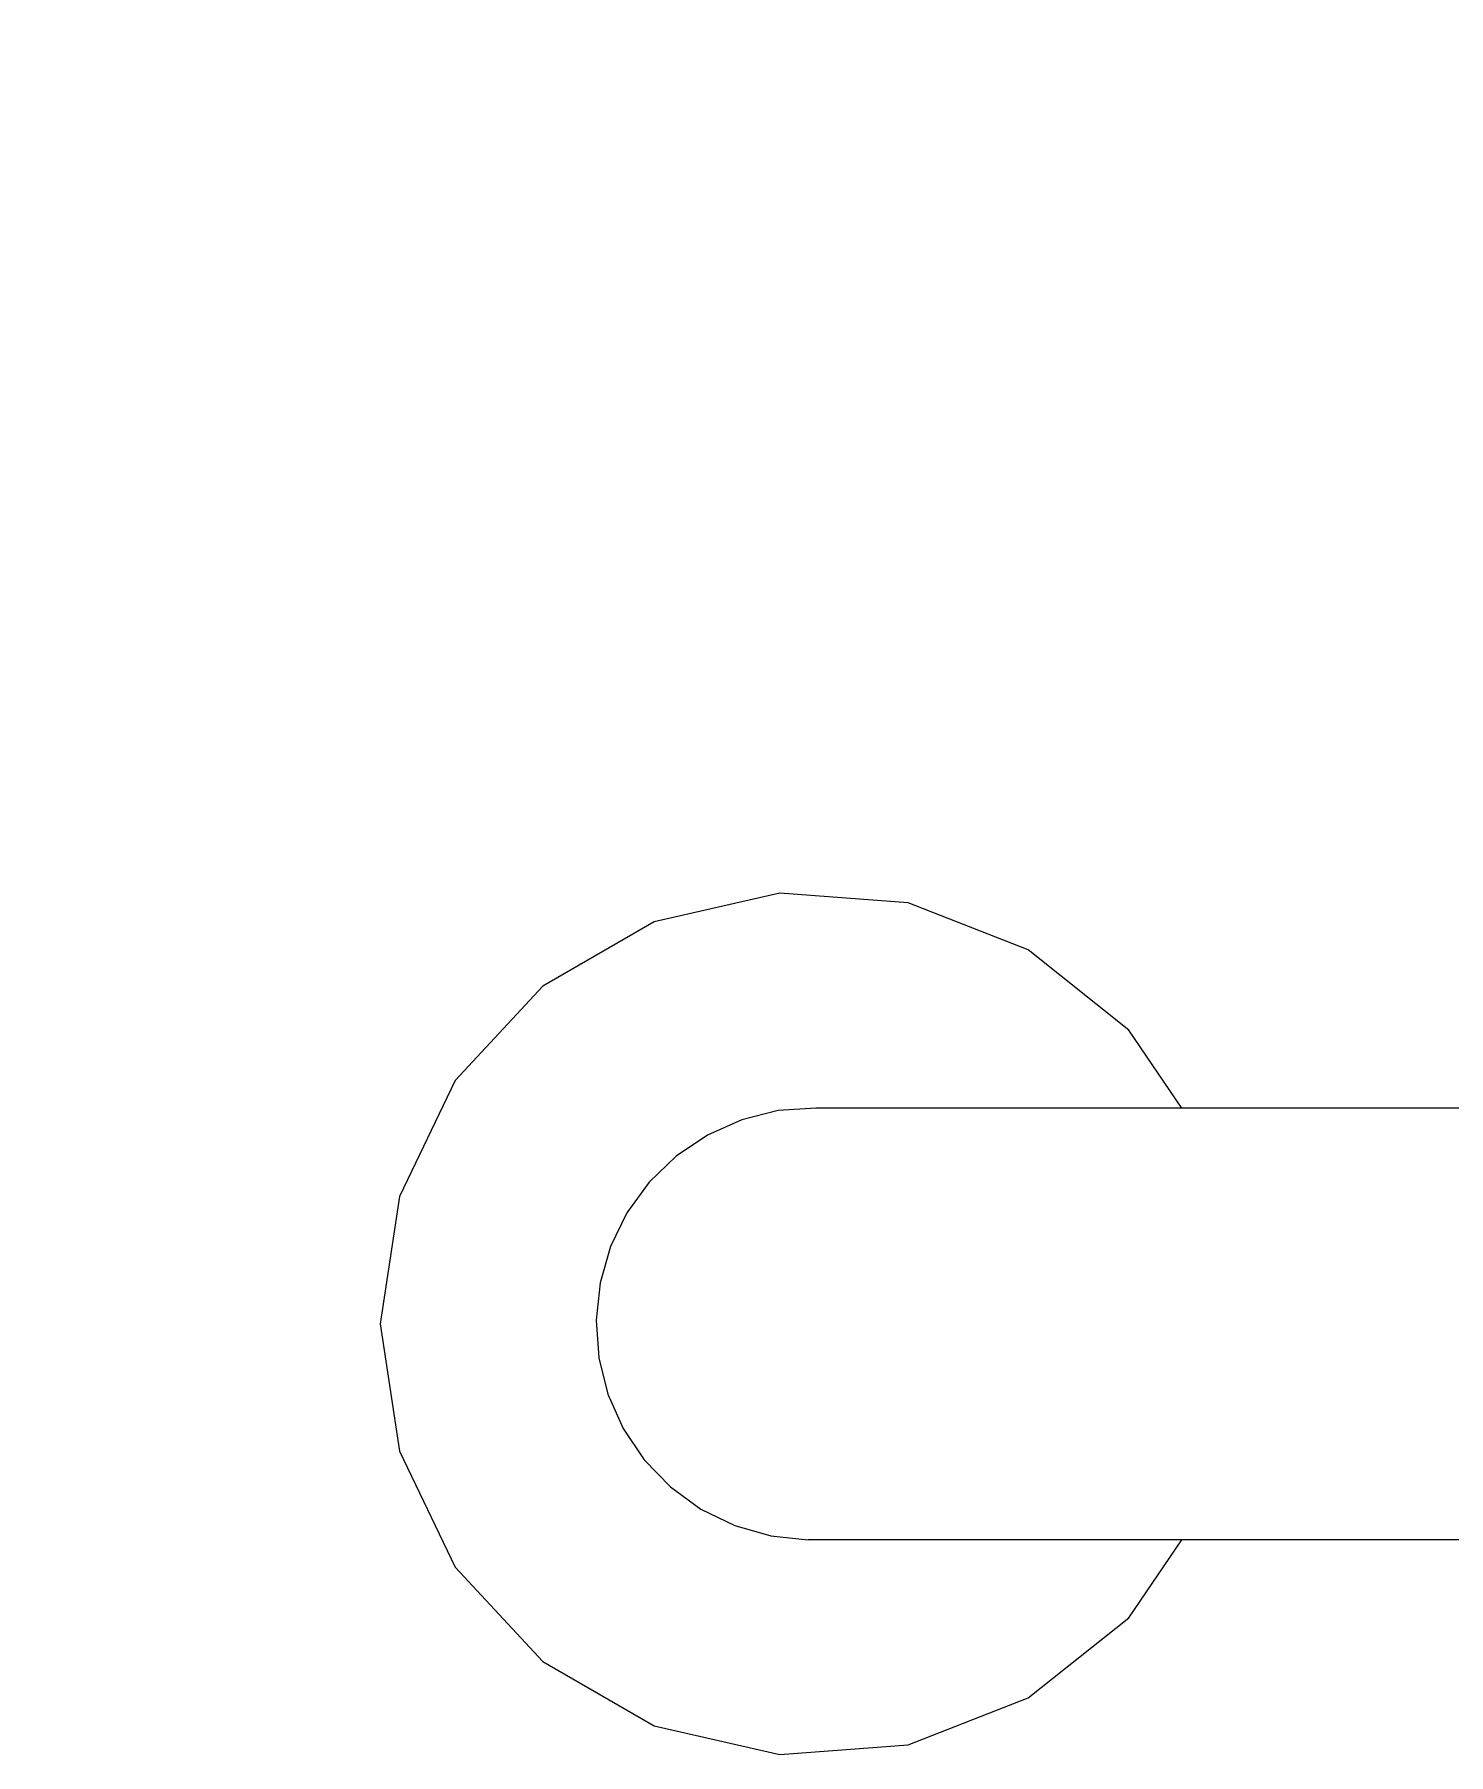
# Model space of a CAD drawing. Header units: millimetres. Extents: x 14397 to 67587, y -11631 to -8348.
# Drawn here: x 18071.1 to 18136.6, y -10442.4 to -10362.8 of the extents above; entities that cross this region are included whole.
import ezdxf

# ---------------------------------------------------------------- set-up
doc = ezdxf.new("R2010")
doc.units = ezdxf.units.MM
doc.header["$MEASUREMENT"] = 0
doc.linetypes.add('Wipeout_Contour', pattern=[1000, 0, -1000])
doc.layers.add('NewA-Ee_40_20-M_GeneralFFAndEInternalEquipment', color=7, linetype='Continuous')
doc.layers.add('NewA-Zz_20_20-D_DimensionDetail', color=7, linetype='Continuous')
doc.styles.add('GENERATED_STYLE_1', font='')
doc.styles.get('GENERATED_STYLE_1').set_extended_font_data('Arial')
doc.dimstyles.new('GENERATED_STYLE__1', dxfattribs={"dimtxt": 75, "dimasz": 76, "dimexe": 0.18, "dimexo": 300, "dimgap": 0.09, "dimtad": 1, "dimtih": 1, "dimtoh": 1, "dimdec": 0, "dimzin": 0, "dimdsep": 46, "dimtxsty": 'GENERATED_STYLE_1', "dimblk": 'ARROWHEAD_2', "dimblk1": 'ARROWHEAD_2', "dimblk2": 'ARROWHEAD_2', "dimcen": 0.09, "dimclrd": 6, "dimclre": 6, "dimclrt": 7, "dimazin": 0, "dimtfac": 1, "dimtdec": 4, "dimtmove": 0, "dimatfit": 3, "dimfxl": 0, "dimtolj": 1, "dimtzin": 0, "dimarcsym": 0})

# ---------------------------------------------------------------- blocks, each defined once
blk = doc.blocks.new('Section Elem_18_2', base_point=(9310.239, -111297.468))
at = {"color": 254, "linetype": 'Wipeout_Contour', "lineweight": 0, "ltscale": 83665.742806}
blk.add_wipeout([(18134.736, -10412.591), (18145.637, -10412.591), (18146.026, -10412.47), (18135.495, -10412.47)], dxfattribs=at).dxf.layer = 'NewA-Ee_40_20-M_GeneralFFAndEInternalEquipment'
at = {"color": 254, "linetype": 'Wipeout_Contour', "lineweight": 0, "ltscale": 83664.319951}
blk.add_wipeout([(18145.637, -10412.591), (18134.736, -10412.591), (18133.997, -10413.013), (18145.258, -10413.013)], dxfattribs=at).dxf.layer = 'NewA-Ee_40_20-M_GeneralFFAndEInternalEquipment'
at = {"color": 254, "linetype": 'Wipeout_Contour', "lineweight": 0, "ltscale": 83630.483728}
blk.add_wipeout([(18126.048, -10412.47), (18124.957, -10412.591), (18134.736, -10412.591), (18135.495, -10412.47)], dxfattribs=at).dxf.layer = 'NewA-Ee_40_20-M_GeneralFFAndEInternalEquipment'
at = {"color": 254, "linetype": 'Wipeout_Contour', "lineweight": 0, "ltscale": 83663.566618}
blk.add_wipeout([(18145.258, -10413.013), (18133.997, -10413.013), (18133.302, -10413.721), (18144.902, -10413.721)], dxfattribs=at).dxf.layer = 'NewA-Ee_40_20-M_GeneralFFAndEInternalEquipment'
at = {"layer": 'NewA-Ee_40_20-M_GeneralFFAndEInternalEquipment', "color": 1, "linetype": 'Continuous', "lineweight": 18}
blk.add_line((18146.026, -10412.47), (18135.495, -10412.47), dxfattribs=at)
at = {"color": 254, "linetype": 'Wipeout_Contour', "lineweight": 0, "ltscale": 83627.861031}
blk.add_wipeout([(18123.896, -10413.013), (18133.997, -10413.013), (18134.736, -10412.591), (18124.957, -10412.591)], dxfattribs=at).dxf.layer = 'NewA-Ee_40_20-M_GeneralFFAndEInternalEquipment'
at = {"color": 254, "linetype": 'Wipeout_Contour', "lineweight": 0, "ltscale": 83663.505769}
blk.add_wipeout([(18133.302, -10413.721), (18132.671, -10414.696), (18144.578, -10414.696), (18144.902, -10413.721)], dxfattribs=at).dxf.layer = 'NewA-Ee_40_20-M_GeneralFFAndEInternalEquipment'
at = {"color": 254, "linetype": 'Wipeout_Contour', "lineweight": 0, "ltscale": 83599.891351}
blk.add_wipeout([(18116.79, -10412.591), (18124.957, -10412.591), (18126.048, -10412.47), (18118.158, -10412.47)], dxfattribs=at).dxf.layer = 'NewA-Ee_40_20-M_GeneralFFAndEInternalEquipment'
at = {"color": 254, "linetype": 'Wipeout_Contour', "lineweight": 0, "ltscale": 83625.959405}
blk.add_wipeout([(18123.896, -10413.013), (18122.897, -10413.721), (18133.302, -10413.721), (18133.997, -10413.013)], dxfattribs=at).dxf.layer = 'NewA-Ee_40_20-M_GeneralFFAndEInternalEquipment'
at = {"color": 254, "linetype": 'Wipeout_Contour', "lineweight": 0, "ltscale": 83664.139365}
blk.add_wipeout([(18132.671, -10414.696), (18132.124, -10415.907), (18144.297, -10415.907), (18144.578, -10414.696)], dxfattribs=at).dxf.layer = 'NewA-Ee_40_20-M_GeneralFFAndEInternalEquipment'
at = {"layer": 'NewA-Ee_40_20-M_GeneralFFAndEInternalEquipment', "color": 1, "linetype": 'Continuous', "lineweight": 18}
blk.add_line((18135.495, -10412.47), (18126.048, -10412.47), dxfattribs=at)
at = {"color": 254, "linetype": 'Wipeout_Contour', "lineweight": 0, "ltscale": 83596.227728}
blk.add_wipeout([(18116.79, -10412.591), (18115.46, -10413.013), (18123.896, -10413.013), (18124.957, -10412.591)], dxfattribs=at).dxf.layer = 'NewA-Ee_40_20-M_GeneralFFAndEInternalEquipment'
at = {"color": 254, "linetype": 'Wipeout_Contour', "lineweight": 0, "ltscale": 83624.836684}
blk.add_wipeout([(18121.99, -10414.696), (18132.671, -10414.696), (18133.302, -10413.721), (18122.897, -10413.721)], dxfattribs=at).dxf.layer = 'NewA-Ee_40_20-M_GeneralFFAndEInternalEquipment'
at = {"color": 254, "linetype": 'Wipeout_Contour', "lineweight": 0, "ltscale": 83665.448286}
blk.add_wipeout([(18132.124, -10415.907), (18131.677, -10417.317), (18144.068, -10417.317), (18144.297, -10415.907)], dxfattribs=at).dxf.layer = 'NewA-Ee_40_20-M_GeneralFFAndEInternalEquipment'
at = {"color": 254, "linetype": 'Wipeout_Contour', "lineweight": 0, "ltscale": 83575.498158}
blk.add_wipeout([(18110.646, -10412.591), (18116.79, -10412.591), (18118.158, -10412.47), (18112.222, -10412.47)], dxfattribs=at).dxf.layer = 'NewA-Ee_40_20-M_GeneralFFAndEInternalEquipment'
at = {"color": 254, "linetype": 'Wipeout_Contour', "lineweight": 0, "ltscale": 83593.329838}
blk.add_wipeout([(18114.207, -10413.721), (18122.897, -10413.721), (18123.896, -10413.013), (18115.46, -10413.013)], dxfattribs=at).dxf.layer = 'NewA-Ee_40_20-M_GeneralFFAndEInternalEquipment'
at = {"color": 254, "linetype": 'Wipeout_Contour', "lineweight": 0, "ltscale": 83624.527127}
blk.add_wipeout([(18121.203, -10415.907), (18132.124, -10415.907), (18132.671, -10414.696), (18121.99, -10414.696)], dxfattribs=at).dxf.layer = 'NewA-Ee_40_20-M_GeneralFFAndEInternalEquipment'
at = {"color": 254, "linetype": 'Wipeout_Contour', "lineweight": 0, "ltscale": 83667.392898}
blk.add_wipeout([(18131.677, -10417.317), (18131.343, -10418.883), (18143.897, -10418.883), (18144.068, -10417.317)], dxfattribs=at).dxf.layer = 'NewA-Ee_40_20-M_GeneralFFAndEInternalEquipment'
at = {"color": 254, "linetype": 'Wipeout_Contour', "lineweight": 0, "ltscale": 83571.00451}
blk.add_wipeout([(18110.646, -10412.591), (18109.112, -10413.013), (18115.46, -10413.013), (18116.79, -10412.591)], dxfattribs=at).dxf.layer = 'NewA-Ee_40_20-M_GeneralFFAndEInternalEquipment'
at = {"color": 254, "linetype": 'Wipeout_Contour', "lineweight": 0, "ltscale": 83591.285858}
blk.add_wipeout([(18113.07, -10414.696), (18121.99, -10414.696), (18122.897, -10413.721), (18114.207, -10413.721)], dxfattribs=at).dxf.layer = 'NewA-Ee_40_20-M_GeneralFFAndEInternalEquipment'
at = {"color": 254, "linetype": 'Wipeout_Contour', "lineweight": 0, "ltscale": 83625.040285}
blk.add_wipeout([(18120.561, -10417.317), (18131.677, -10417.317), (18132.124, -10415.907), (18121.203, -10415.907)], dxfattribs=at).dxf.layer = 'NewA-Ee_40_20-M_GeneralFFAndEInternalEquipment'
at = {"color": 254, "linetype": 'Wipeout_Contour', "lineweight": 0, "ltscale": 83669.914243}
blk.add_wipeout([(18131.343, -10418.883), (18131.133, -10420.559), (18143.789, -10420.559), (18143.897, -10418.883)], dxfattribs=at).dxf.layer = 'NewA-Ee_40_20-M_GeneralFFAndEInternalEquipment'
at = {"color": 254, "linetype": 'Wipeout_Contour', "lineweight": 0, "ltscale": 83558.526332}
blk.add_wipeout([(18106.831, -10412.591), (18110.646, -10412.591), (18112.222, -10412.47), (18108.537, -10412.47)], dxfattribs=at).dxf.layer = 'NewA-Ee_40_20-M_GeneralFFAndEInternalEquipment'
at = {"color": 254, "linetype": 'Wipeout_Contour', "lineweight": 0, "ltscale": 83567.312234}
blk.add_wipeout([(18109.112, -10413.013), (18107.669, -10413.721), (18114.207, -10413.721), (18115.46, -10413.013)], dxfattribs=at).dxf.layer = 'NewA-Ee_40_20-M_GeneralFFAndEInternalEquipment'
at = {"color": 254, "linetype": 'Wipeout_Contour', "lineweight": 0, "ltscale": 83590.158043}
blk.add_wipeout([(18112.084, -10415.907), (18121.203, -10415.907), (18121.99, -10414.696), (18113.07, -10414.696)], dxfattribs=at).dxf.layer = 'NewA-Ee_40_20-M_GeneralFFAndEInternalEquipment'
at = {"color": 254, "linetype": 'Wipeout_Contour', "lineweight": 0, "ltscale": 83626.360685}
blk.add_wipeout([(18120.081, -10418.883), (18131.343, -10418.883), (18131.677, -10417.317), (18120.561, -10417.317)], dxfattribs=at).dxf.layer = 'NewA-Ee_40_20-M_GeneralFFAndEInternalEquipment'
at = {"color": 254, "linetype": 'Wipeout_Contour', "lineweight": 0, "ltscale": 83672.935812}
blk.add_wipeout([(18143.789, -10420.559), (18131.133, -10420.559), (18131.054, -10422.292), (18143.749, -10422.292)], dxfattribs=at).dxf.layer = 'NewA-Ee_40_20-M_GeneralFFAndEInternalEquipment'
at = {"color": 254, "linetype": 'Wipeout_Contour', "lineweight": 0, "ltscale": 83553.455016}
blk.add_wipeout([(18105.172, -10413.013), (18109.112, -10413.013), (18110.646, -10412.591), (18106.831, -10412.591)], dxfattribs=at).dxf.layer = 'NewA-Ee_40_20-M_GeneralFFAndEInternalEquipment'
at = {"color": 254, "linetype": 'Wipeout_Contour', "lineweight": 0, "ltscale": 83564.53362}
blk.add_wipeout([(18107.669, -10413.721), (18106.359, -10414.696), (18113.07, -10414.696), (18114.207, -10413.721)], dxfattribs=at).dxf.layer = 'NewA-Ee_40_20-M_GeneralFFAndEInternalEquipment'
at = {"color": 254, "linetype": 'Wipeout_Contour', "lineweight": 0, "ltscale": 83589.980809}
blk.add_wipeout([(18112.084, -10415.907), (18111.278, -10417.317), (18120.561, -10417.317), (18121.203, -10415.907)], dxfattribs=at).dxf.layer = 'NewA-Ee_40_20-M_GeneralFFAndEInternalEquipment'
at = {"color": 254, "linetype": 'Wipeout_Contour', "lineweight": 0, "ltscale": 83628.448375}
blk.add_wipeout([(18120.081, -10418.883), (18119.78, -10420.559), (18131.133, -10420.559), (18131.343, -10418.883)], dxfattribs=at).dxf.layer = 'NewA-Ee_40_20-M_GeneralFFAndEInternalEquipment'
at = {"color": 254, "linetype": 'Wipeout_Contour', "lineweight": 0, "ltscale": 83676.362324}
blk.add_wipeout([(18143.749, -10422.292), (18131.054, -10422.292), (18131.107, -10424.031), (18143.776, -10424.031)], dxfattribs=at).dxf.layer = 'NewA-Ee_40_20-M_GeneralFFAndEInternalEquipment'
at = {"color": 254, "linetype": 'Wipeout_Contour', "lineweight": 0, "ltscale": 83549.840721}
blk.add_wipeout([(18105.549, -10412.591), (18106.831, -10412.591), (18108.537, -10412.47), (18107.288, -10412.47)], dxfattribs=at).dxf.layer = 'NewA-Ee_40_20-M_GeneralFFAndEInternalEquipment'
at = {"color": 254, "linetype": 'Wipeout_Contour', "lineweight": 0, "ltscale": 83549.209787}
blk.add_wipeout([(18103.61, -10413.721), (18107.669, -10413.721), (18109.112, -10413.013), (18105.172, -10413.013)], dxfattribs=at).dxf.layer = 'NewA-Ee_40_20-M_GeneralFFAndEInternalEquipment'
at = {"color": 254, "linetype": 'Wipeout_Contour', "lineweight": 0, "ltscale": 83562.753292}
blk.add_wipeout([(18105.222, -10415.907), (18112.084, -10415.907), (18113.07, -10414.696), (18106.359, -10414.696)], dxfattribs=at).dxf.layer = 'NewA-Ee_40_20-M_GeneralFFAndEInternalEquipment'
at = {"color": 254, "linetype": 'Wipeout_Contour', "lineweight": 0, "ltscale": 83590.759678}
blk.add_wipeout([(18111.278, -10417.317), (18110.677, -10418.883), (18120.081, -10418.883), (18120.561, -10417.317)], dxfattribs=at).dxf.layer = 'NewA-Ee_40_20-M_GeneralFFAndEInternalEquipment'
at = {"color": 254, "linetype": 'Wipeout_Contour', "lineweight": 0, "ltscale": 83631.239959}
blk.add_wipeout([(18119.78, -10420.559), (18119.666, -10422.292), (18131.054, -10422.292), (18131.133, -10420.559)], dxfattribs=at).dxf.layer = 'NewA-Ee_40_20-M_GeneralFFAndEInternalEquipment'
at = {"color": 254, "linetype": 'Wipeout_Contour', "lineweight": 0, "ltscale": 83680.087885}
blk.add_wipeout([(18143.776, -10424.031), (18131.107, -10424.031), (18131.291, -10425.723), (18143.87, -10425.723)], dxfattribs=at).dxf.layer = 'NewA-Ee_40_20-M_GeneralFFAndEInternalEquipment'
at = {"color": 254, "linetype": 'Wipeout_Contour', "lineweight": 0, "ltscale": 83544.492002}
blk.add_wipeout([(18105.549, -10412.591), (18103.858, -10413.013), (18105.172, -10413.013), (18106.831, -10412.591)], dxfattribs=at).dxf.layer = 'NewA-Ee_40_20-M_GeneralFFAndEInternalEquipment'
at = {"color": 254, "linetype": 'Wipeout_Contour', "lineweight": 0, "ltscale": 83545.919786}
blk.add_wipeout([(18103.61, -10413.721), (18102.192, -10414.696), (18106.359, -10414.696), (18107.669, -10413.721)], dxfattribs=at).dxf.layer = 'NewA-Ee_40_20-M_GeneralFFAndEInternalEquipment'
at = {"color": 254, "linetype": 'Wipeout_Contour', "lineweight": 0, "ltscale": 83562.025499}
blk.add_wipeout([(18105.222, -10415.907), (18104.293, -10417.317), (18111.278, -10417.317), (18112.084, -10415.907)], dxfattribs=at).dxf.layer = 'NewA-Ee_40_20-M_GeneralFFAndEInternalEquipment'
at = {"color": 254, "linetype": 'Wipeout_Contour', "lineweight": 0, "ltscale": 83592.471092}
blk.add_wipeout([(18110.677, -10418.883), (18110.299, -10420.559), (18119.78, -10420.559), (18120.081, -10418.883)], dxfattribs=at).dxf.layer = 'NewA-Ee_40_20-M_GeneralFFAndEInternalEquipment'
at = {"color": 254, "linetype": 'Wipeout_Contour', "lineweight": 0, "ltscale": 83634.647123}
blk.add_wipeout([(18131.054, -10422.292), (18119.666, -10422.292), (18119.742, -10424.031), (18131.107, -10424.031)], dxfattribs=at).dxf.layer = 'NewA-Ee_40_20-M_GeneralFFAndEInternalEquipment'
at = {"color": 254, "linetype": 'Wipeout_Contour', "lineweight": 0, "ltscale": 83684.004453}
blk.add_wipeout([(18143.87, -10425.723), (18131.291, -10425.723), (18131.601, -10427.315), (18144.029, -10427.315)], dxfattribs=at).dxf.layer = 'NewA-Ee_40_20-M_GeneralFFAndEInternalEquipment'
at = {"color": 254, "linetype": 'Wipeout_Contour', "lineweight": 0, "ltscale": 83539.980616}
blk.add_wipeout([(18103.858, -10413.013), (18102.265, -10413.722), (18103.61, -10413.721), (18105.172, -10413.013)], dxfattribs=at).dxf.layer = 'NewA-Ee_40_20-M_GeneralFFAndEInternalEquipment'
at = {"color": 254, "linetype": 'Wipeout_Contour', "lineweight": 0, "ltscale": 83543.685169}
blk.add_wipeout([(18100.962, -10415.907), (18105.222, -10415.907), (18106.359, -10414.696), (18102.192, -10414.696)], dxfattribs=at).dxf.layer = 'NewA-Ee_40_20-M_GeneralFFAndEInternalEquipment'
at = {"color": 254, "linetype": 'Wipeout_Contour', "lineweight": 0, "ltscale": 83562.372493}
blk.add_wipeout([(18103.6, -10418.883), (18110.677, -10418.883), (18111.278, -10417.317), (18104.293, -10417.317)], dxfattribs=at).dxf.layer = 'NewA-Ee_40_20-M_GeneralFFAndEInternalEquipment'
at = {"color": 254, "linetype": 'Wipeout_Contour', "lineweight": 0, "ltscale": 83595.063124}
blk.add_wipeout([(18110.299, -10420.559), (18110.155, -10422.292), (18119.666, -10422.292), (18119.78, -10420.559)], dxfattribs=at).dxf.layer = 'NewA-Ee_40_20-M_GeneralFFAndEInternalEquipment'
at = {"color": 254, "linetype": 'Wipeout_Contour', "lineweight": 0, "ltscale": 83638.564541}
blk.add_wipeout([(18131.107, -10424.031), (18119.742, -10424.031), (18120.007, -10425.723), (18131.291, -10425.723)], dxfattribs=at).dxf.layer = 'NewA-Ee_40_20-M_GeneralFFAndEInternalEquipment'
at = {"color": 254, "linetype": 'Wipeout_Contour', "lineweight": 0, "ltscale": 83687.992863}
blk.add_wipeout([(18131.601, -10427.315), (18132.026, -10428.76), (18144.247, -10428.76), (18144.029, -10427.315)], dxfattribs=at).dxf.layer = 'NewA-Ee_40_20-M_GeneralFFAndEInternalEquipment'
at = {"color": 254, "linetype": 'Wipeout_Contour', "lineweight": 0, "ltscale": 83536.444126}
blk.add_wipeout([(18102.265, -10413.722), (18100.82, -10414.696), (18102.192, -10414.696), (18103.61, -10413.721)], dxfattribs=at).dxf.layer = 'NewA-Ee_40_20-M_GeneralFFAndEInternalEquipment'
at = {"color": 254, "linetype": 'Wipeout_Contour', "lineweight": 0, "ltscale": 83542.57401}
blk.add_wipeout([(18099.957, -10417.317), (18104.293, -10417.317), (18105.222, -10415.907), (18100.962, -10415.907)], dxfattribs=at).dxf.layer = 'NewA-Ee_40_20-M_GeneralFFAndEInternalEquipment'
at = {"color": 254, "linetype": 'Wipeout_Contour', "lineweight": 0, "ltscale": 83563.783829}
blk.add_wipeout([(18103.6, -10418.883), (18103.165, -10420.559), (18110.299, -10420.559), (18110.676, -10418.883)], dxfattribs=at).dxf.layer = 'NewA-Ee_40_20-M_GeneralFFAndEInternalEquipment'
at = {"color": 254, "linetype": 'Wipeout_Contour', "lineweight": 0, "ltscale": 83598.453507}
blk.add_wipeout([(18119.666, -10422.292), (18110.155, -10422.292), (18110.251, -10424.031), (18119.742, -10424.031)], dxfattribs=at).dxf.layer = 'NewA-Ee_40_20-M_GeneralFFAndEInternalEquipment'
at = {"color": 254, "linetype": 'Wipeout_Contour', "lineweight": 0, "ltscale": 83642.878343}
blk.add_wipeout([(18131.291, -10425.723), (18120.007, -10425.723), (18120.452, -10427.315), (18131.601, -10427.315)], dxfattribs=at).dxf.layer = 'NewA-Ee_40_20-M_GeneralFFAndEInternalEquipment'
at = {"color": 254, "linetype": 'Wipeout_Contour', "lineweight": 0, "ltscale": 83691.931761}
blk.add_wipeout([(18132.026, -10428.76), (18132.555, -10430.014), (18144.519, -10430.014), (18144.247, -10428.76)], dxfattribs=at).dxf.layer = 'NewA-Ee_40_20-M_GeneralFFAndEInternalEquipment'
at = {"color": 254, "linetype": 'Wipeout_Contour', "lineweight": 0, "ltscale": 83533.990191}
blk.add_wipeout([(18100.82, -10414.696), (18099.566, -10415.907), (18100.962, -10415.907), (18102.192, -10414.696)], dxfattribs=at).dxf.layer = 'NewA-Ee_40_20-M_GeneralFFAndEInternalEquipment'
at = {"color": 254, "linetype": 'Wipeout_Contour', "lineweight": 0, "ltscale": 83542.620231}
blk.add_wipeout([(18099.957, -10417.317), (18099.207, -10418.883), (18103.6, -10418.883), (18104.293, -10417.317)], dxfattribs=at).dxf.layer = 'NewA-Ee_40_20-M_GeneralFFAndEInternalEquipment'
at = {"color": 254, "linetype": 'Wipeout_Contour', "lineweight": 0, "ltscale": 83566.216715}
blk.add_wipeout([(18103, -10422.292), (18110.155, -10422.292), (18110.299, -10420.559), (18103.165, -10420.559)], dxfattribs=at).dxf.layer = 'NewA-Ee_40_20-M_GeneralFFAndEInternalEquipment'
at = {"color": 254, "linetype": 'Wipeout_Contour', "lineweight": 0, "ltscale": 83602.5374}
blk.add_wipeout([(18119.742, -10424.031), (18110.251, -10424.031), (18110.583, -10425.723), (18120.007, -10425.723)], dxfattribs=at).dxf.layer = 'NewA-Ee_40_20-M_GeneralFFAndEInternalEquipment'
at = {"color": 254, "linetype": 'Wipeout_Contour', "lineweight": 0, "ltscale": 83647.457224}
blk.add_wipeout([(18120.452, -10427.315), (18121.063, -10428.76), (18132.026, -10428.76), (18131.601, -10427.315)], dxfattribs=at).dxf.layer = 'NewA-Ee_40_20-M_GeneralFFAndEInternalEquipment'
at = {"color": 254, "linetype": 'Wipeout_Contour', "lineweight": 0, "ltscale": 83695.701312}
blk.add_wipeout([(18132.555, -10430.014), (18133.171, -10431.039), (18144.834, -10431.039), (18144.519, -10430.014)], dxfattribs=at).dxf.layer = 'NewA-Ee_40_20-M_GeneralFFAndEInternalEquipment'
at = {"color": 254, "linetype": 'Wipeout_Contour', "lineweight": 0, "ltscale": 83532.693549}
blk.add_wipeout([(18098.542, -10417.317), (18099.957, -10417.317), (18100.962, -10415.907), (18099.566, -10415.907)], dxfattribs=at).dxf.layer = 'NewA-Ee_40_20-M_GeneralFFAndEInternalEquipment'
at = {"color": 254, "linetype": 'Wipeout_Contour', "lineweight": 0, "ltscale": 83543.822561}
blk.add_wipeout([(18098.736, -10420.559), (18103.165, -10420.559), (18103.6, -10418.883), (18099.207, -10418.883)], dxfattribs=at).dxf.layer = 'NewA-Ee_40_20-M_GeneralFFAndEInternalEquipment'
at = {"color": 254, "linetype": 'Wipeout_Contour', "lineweight": 0, "ltscale": 83569.593727}
blk.add_wipeout([(18103, -10422.292), (18103.11, -10424.031), (18110.251, -10424.031), (18110.155, -10422.292)], dxfattribs=at).dxf.layer = 'NewA-Ee_40_20-M_GeneralFFAndEInternalEquipment'
at = {"color": 254, "linetype": 'Wipeout_Contour', "lineweight": 0, "ltscale": 83607.195818}
blk.add_wipeout([(18110.583, -10425.723), (18111.141, -10427.315), (18120.452, -10427.315), (18120.007, -10425.723)], dxfattribs=at).dxf.layer = 'NewA-Ee_40_20-M_GeneralFFAndEInternalEquipment'
at = {"color": 254, "linetype": 'Wipeout_Contour', "lineweight": 0, "ltscale": 83652.16192}
blk.add_wipeout([(18121.063, -10428.76), (18121.823, -10430.014), (18132.555, -10430.014), (18132.026, -10428.76)], dxfattribs=at).dxf.layer = 'NewA-Ee_40_20-M_GeneralFFAndEInternalEquipment'
at = {"color": 254, "linetype": 'Wipeout_Contour', "lineweight": 0, "ltscale": 83699.186857}
blk.add_wipeout([(18144.834, -10431.039), (18133.171, -10431.039), (18133.855, -10431.804), (18145.185, -10431.804)], dxfattribs=at).dxf.layer = 'NewA-Ee_40_20-M_GeneralFFAndEInternalEquipment'
at = {"color": 254, "linetype": 'Wipeout_Contour', "lineweight": 0, "ltscale": 83532.593764}
blk.add_wipeout([(18097.778, -10418.884), (18099.207, -10418.883), (18099.957, -10417.317), (18098.542, -10417.317)], dxfattribs=at).dxf.layer = 'NewA-Ee_40_20-M_GeneralFFAndEInternalEquipment'
at = {"color": 254, "linetype": 'Wipeout_Contour', "lineweight": 0, "ltscale": 83546.144571}
blk.add_wipeout([(18098.558, -10422.292), (18103, -10422.292), (18103.165, -10420.559), (18098.736, -10420.559)], dxfattribs=at).dxf.layer = 'NewA-Ee_40_20-M_GeneralFFAndEInternalEquipment'
at = {"color": 254, "linetype": 'Wipeout_Contour', "lineweight": 0, "ltscale": 83573.810366}
blk.add_wipeout([(18110.251, -10424.031), (18103.11, -10424.031), (18103.493, -10425.723), (18110.583, -10425.723)], dxfattribs=at).dxf.layer = 'NewA-Ee_40_20-M_GeneralFFAndEInternalEquipment'
at = {"color": 254, "linetype": 'Wipeout_Contour', "lineweight": 0, "ltscale": 83612.287009}
blk.add_wipeout([(18111.141, -10427.315), (18111.908, -10428.76), (18121.063, -10428.76), (18120.452, -10427.315)], dxfattribs=at).dxf.layer = 'NewA-Ee_40_20-M_GeneralFFAndEInternalEquipment'
at = {"color": 254, "linetype": 'Wipeout_Contour', "lineweight": 0, "ltscale": 83656.849264}
blk.add_wipeout([(18132.555, -10430.014), (18121.823, -10430.014), (18122.708, -10431.039), (18133.171, -10431.039)], dxfattribs=at).dxf.layer = 'NewA-Ee_40_20-M_GeneralFFAndEInternalEquipment'
at = {"color": 254, "linetype": 'Wipeout_Contour', "lineweight": 0, "ltscale": 83702.282412}
blk.add_wipeout([(18145.185, -10431.804), (18133.855, -10431.804), (18134.587, -10432.284), (18145.561, -10432.284)], dxfattribs=at).dxf.layer = 'NewA-Ee_40_20-M_GeneralFFAndEInternalEquipment'
at = {"color": 254, "linetype": 'Wipeout_Contour', "lineweight": 0, "ltscale": 83533.694041}
blk.add_wipeout([(18097.297, -10420.56), (18098.736, -10420.559), (18099.207, -10418.883), (18097.778, -10418.884)], dxfattribs=at).dxf.layer = 'NewA-Ee_40_20-M_GeneralFFAndEInternalEquipment'
at = {"color": 254, "linetype": 'Wipeout_Contour', "lineweight": 0, "ltscale": 83549.512242}
blk.add_wipeout([(18098.558, -10422.292), (18098.677, -10424.031), (18103.11, -10424.031), (18103, -10422.292)], dxfattribs=at).dxf.layer = 'NewA-Ee_40_20-M_GeneralFFAndEInternalEquipment'
at = {"color": 254, "linetype": 'Wipeout_Contour', "lineweight": 0, "ltscale": 83578.743652}
blk.add_wipeout([(18110.583, -10425.723), (18103.493, -10425.723), (18104.136, -10427.315), (18111.141, -10427.315)], dxfattribs=at).dxf.layer = 'NewA-Ee_40_20-M_GeneralFFAndEInternalEquipment'
at = {"color": 254, "linetype": 'Wipeout_Contour', "lineweight": 0, "ltscale": 83617.656083}
blk.add_wipeout([(18121.063, -10428.76), (18111.908, -10428.76), (18112.861, -10430.014), (18121.823, -10430.014)], dxfattribs=at).dxf.layer = 'NewA-Ee_40_20-M_GeneralFFAndEInternalEquipment'
at = {"color": 254, "linetype": 'Wipeout_Contour', "lineweight": 0, "ltscale": 83661.376751}
blk.add_wipeout([(18122.708, -10431.039), (18123.691, -10431.804), (18133.855, -10431.804), (18133.171, -10431.039)], dxfattribs=at).dxf.layer = 'NewA-Ee_40_20-M_GeneralFFAndEInternalEquipment'
at = {"color": 254, "linetype": 'Wipeout_Contour', "lineweight": 0, "ltscale": 83704.893902}
blk.add_wipeout([(18134.587, -10432.284), (18135.344, -10432.467), (18145.949, -10432.467), (18145.561, -10432.284)], dxfattribs=at).dxf.layer = 'NewA-Ee_40_20-M_GeneralFFAndEInternalEquipment'
at = {"color": 254, "linetype": 'Wipeout_Contour', "lineweight": 0, "ltscale": 83535.961178}
blk.add_wipeout([(18097.115, -10422.293), (18098.558, -10422.292), (18098.736, -10420.559), (18097.297, -10420.56)], dxfattribs=at).dxf.layer = 'NewA-Ee_40_20-M_GeneralFFAndEInternalEquipment'
at = {"color": 254, "linetype": 'Wipeout_Contour', "lineweight": 0, "ltscale": 83553.821405}
blk.add_wipeout([(18098.677, -10424.031), (18099.091, -10425.723), (18103.493, -10425.723), (18103.11, -10424.031)], dxfattribs=at).dxf.layer = 'NewA-Ee_40_20-M_GeneralFFAndEInternalEquipment'
at = {"color": 254, "linetype": 'Wipeout_Contour', "lineweight": 0, "ltscale": 83584.243401}
blk.add_wipeout([(18111.141, -10427.315), (18104.136, -10427.315), (18105.02, -10428.76), (18111.908, -10428.76)], dxfattribs=at).dxf.layer = 'NewA-Ee_40_20-M_GeneralFFAndEInternalEquipment'
at = {"color": 254, "linetype": 'Wipeout_Contour', "lineweight": 0, "ltscale": 83623.139734}
blk.add_wipeout([(18112.861, -10430.014), (18113.971, -10431.039), (18122.708, -10431.039), (18121.823, -10430.014)], dxfattribs=at).dxf.layer = 'NewA-Ee_40_20-M_GeneralFFAndEInternalEquipment'
at = {"color": 254, "linetype": 'Wipeout_Contour', "lineweight": 0, "ltscale": 83665.606783}
blk.add_wipeout([(18123.691, -10431.804), (18124.743, -10432.284), (18134.587, -10432.284), (18133.855, -10431.804)], dxfattribs=at).dxf.layer = 'NewA-Ee_40_20-M_GeneralFFAndEInternalEquipment'
at = {"color": 254, "linetype": 'Wipeout_Contour', "lineweight": 0, "ltscale": 83539.324062}
blk.add_wipeout([(18097.115, -10422.293), (18097.237, -10424.032), (18098.677, -10424.031), (18098.558, -10422.292)], dxfattribs=at).dxf.layer = 'NewA-Ee_40_20-M_GeneralFFAndEInternalEquipment'
at = {"color": 254, "linetype": 'Wipeout_Contour', "lineweight": 0, "ltscale": 83558.94613}
blk.add_wipeout([(18099.091, -10425.723), (18099.787, -10427.315), (18104.136, -10427.315), (18103.493, -10425.723)], dxfattribs=at).dxf.layer = 'NewA-Ee_40_20-M_GeneralFFAndEInternalEquipment'
at = {"color": 254, "linetype": 'Wipeout_Contour', "lineweight": 0, "ltscale": 83590.142313}
blk.add_wipeout([(18111.908, -10428.76), (18105.02, -10428.76), (18106.118, -10430.014), (18112.861, -10430.014)], dxfattribs=at).dxf.layer = 'NewA-Ee_40_20-M_GeneralFFAndEInternalEquipment'
at = {"color": 254, "linetype": 'Wipeout_Contour', "lineweight": 0, "ltscale": 83628.571221}
blk.add_wipeout([(18122.708, -10431.039), (18113.971, -10431.039), (18115.203, -10431.804), (18123.691, -10431.804)], dxfattribs=at).dxf.layer = 'NewA-Ee_40_20-M_GeneralFFAndEInternalEquipment'
at = {"color": 254, "linetype": 'Wipeout_Contour', "lineweight": 0, "ltscale": 125501.46556}
blk.add_wipeout([(18124.743, -10432.284), (18125.83, -10432.467), (18128.041, -10432.463), (18128.096, -10432.467), (18135.344, -10432.467), (18134.587, -10432.284)], dxfattribs=at).dxf.layer = 'NewA-Ee_40_20-M_GeneralFFAndEInternalEquipment'
at = {"layer": 'NewA-Ee_40_20-M_GeneralFFAndEInternalEquipment', "color": 1, "linetype": 'Continuous', "lineweight": 18}
blk.add_line((18145.949, -10432.467), (18135.344, -10432.467), dxfattribs=at)
at = {"color": 254, "linetype": 'Wipeout_Contour', "lineweight": 0, "ltscale": 83543.678773}
blk.add_wipeout([(18097.237, -10424.032), (18097.658, -10425.724), (18099.091, -10425.723), (18098.677, -10424.031)], dxfattribs=at).dxf.layer = 'NewA-Ee_40_20-M_GeneralFFAndEInternalEquipment'
at = {"color": 254, "linetype": 'Wipeout_Contour', "lineweight": 0, "ltscale": 83564.730417}
blk.add_wipeout([(18099.787, -10427.315), (18100.743, -10428.76), (18105.02, -10428.76), (18104.136, -10427.315)], dxfattribs=at).dxf.layer = 'NewA-Ee_40_20-M_GeneralFFAndEInternalEquipment'
at = {"color": 254, "linetype": 'Wipeout_Contour', "lineweight": 0, "ltscale": 83596.260953}
blk.add_wipeout([(18112.861, -10430.014), (18106.118, -10430.014), (18107.396, -10431.039), (18113.971, -10431.039)], dxfattribs=at).dxf.layer = 'NewA-Ee_40_20-M_GeneralFFAndEInternalEquipment'
at = {"color": 254, "linetype": 'Wipeout_Contour', "lineweight": 0, "ltscale": 83633.785446}
blk.add_wipeout([(18123.691, -10431.804), (18115.203, -10431.804), (18116.522, -10432.284), (18124.743, -10432.284)], dxfattribs=at).dxf.layer = 'NewA-Ee_40_20-M_GeneralFFAndEInternalEquipment'
at = {"color": 254, "linetype": 'Wipeout_Contour', "lineweight": 0, "ltscale": 83548.896691}
blk.add_wipeout([(18097.658, -10425.724), (18098.368, -10427.316), (18099.787, -10427.315), (18099.091, -10425.723)], dxfattribs=at).dxf.layer = 'NewA-Ee_40_20-M_GeneralFFAndEInternalEquipment'
at = {"color": 254, "linetype": 'Wipeout_Contour', "lineweight": 0, "ltscale": 83570.998257}
blk.add_wipeout([(18100.743, -10428.76), (18101.931, -10430.014), (18106.118, -10430.014), (18105.02, -10428.76)], dxfattribs=at).dxf.layer = 'NewA-Ee_40_20-M_GeneralFFAndEInternalEquipment'
at = {"color": 254, "linetype": 'Wipeout_Contour', "lineweight": 0, "ltscale": 83602.413274}
blk.add_wipeout([(18107.396, -10431.039), (18108.817, -10431.804), (18115.203, -10431.804), (18113.971, -10431.039)], dxfattribs=at).dxf.layer = 'NewA-Ee_40_20-M_GeneralFFAndEInternalEquipment'
at = {"color": 254, "linetype": 'Wipeout_Contour', "lineweight": 0, "ltscale": 83638.623981}
blk.add_wipeout([(18116.522, -10432.284), (18117.886, -10432.467), (18125.83, -10432.467), (18124.743, -10432.284)], dxfattribs=at).dxf.layer = 'NewA-Ee_40_20-M_GeneralFFAndEInternalEquipment'
at = {"layer": 'NewA-Ee_40_20-M_GeneralFFAndEInternalEquipment', "color": 1, "linetype": 'Continuous', "lineweight": 18}
blk.add_line((18135.344, -10432.467), (18125.83, -10432.467), dxfattribs=at)
at = {"color": 254, "linetype": 'Wipeout_Contour', "lineweight": 0, "ltscale": 83554.818822}
blk.add_wipeout([(18098.368, -10427.316), (18099.342, -10428.761), (18100.743, -10428.76), (18099.787, -10427.315)], dxfattribs=at).dxf.layer = 'NewA-Ee_40_20-M_GeneralFFAndEInternalEquipment'
at = {"color": 254, "linetype": 'Wipeout_Contour', "lineweight": 0, "ltscale": 83577.559002}
blk.add_wipeout([(18101.931, -10430.014), (18103.315, -10431.039), (18107.396, -10431.039), (18106.118, -10430.014)], dxfattribs=at).dxf.layer = 'NewA-Ee_40_20-M_GeneralFFAndEInternalEquipment'
at = {"color": 254, "linetype": 'Wipeout_Contour', "lineweight": 0, "ltscale": 83608.412323}
blk.add_wipeout([(18115.203, -10431.804), (18108.817, -10431.804), (18110.336, -10432.284), (18116.522, -10432.284)], dxfattribs=at).dxf.layer = 'NewA-Ee_40_20-M_GeneralFFAndEInternalEquipment'
at = {"color": 254, "linetype": 'Wipeout_Contour', "lineweight": 0, "ltscale": 83561.264912}
blk.add_wipeout([(18100.743, -10428.76), (18099.342, -10428.761), (18100.553, -10430.015), (18101.931, -10430.014)], dxfattribs=at).dxf.layer = 'NewA-Ee_40_20-M_GeneralFFAndEInternalEquipment'
at = {"color": 254, "linetype": 'Wipeout_Contour', "lineweight": 0, "ltscale": 83584.213165}
blk.add_wipeout([(18103.315, -10431.039), (18104.852, -10431.804), (18108.817, -10431.804), (18107.396, -10431.039)], dxfattribs=at).dxf.layer = 'NewA-Ee_40_20-M_GeneralFFAndEInternalEquipment'
at = {"color": 254, "linetype": 'Wipeout_Contour', "lineweight": 0, "ltscale": 83614.075798}
blk.add_wipeout([(18110.336, -10432.284), (18111.908, -10432.467), (18117.886, -10432.467), (18116.522, -10432.284)], dxfattribs=at).dxf.layer = 'NewA-Ee_40_20-M_GeneralFFAndEInternalEquipment'
at = {"color": 254, "linetype": 'Wipeout_Contour', "lineweight": 0, "ltscale": 83568.038889}
blk.add_wipeout([(18100.553, -10430.015), (18101.963, -10431.04), (18103.315, -10431.039), (18101.931, -10430.014)], dxfattribs=at).dxf.layer = 'NewA-Ee_40_20-M_GeneralFFAndEInternalEquipment'
at = {"color": 254, "linetype": 'Wipeout_Contour', "lineweight": 0, "ltscale": 83590.758502}
blk.add_wipeout([(18108.817, -10431.804), (18104.852, -10431.804), (18106.496, -10432.284), (18110.336, -10432.284)], dxfattribs=at).dxf.layer = 'NewA-Ee_40_20-M_GeneralFFAndEInternalEquipment'
at = {"color": 254, "linetype": 'Wipeout_Contour', "lineweight": 0, "ltscale": 83574.934801}
blk.add_wipeout([(18101.963, -10431.04), (18103.53, -10431.804), (18104.852, -10431.804), (18103.315, -10431.039)], dxfattribs=at).dxf.layer = 'NewA-Ee_40_20-M_GeneralFFAndEInternalEquipment'
at = {"color": 254, "linetype": 'Wipeout_Contour', "lineweight": 0, "ltscale": 83596.996127}
blk.add_wipeout([(18110.336, -10432.284), (18106.496, -10432.284), (18108.197, -10432.467), (18111.908, -10432.467)], dxfattribs=at).dxf.layer = 'NewA-Ee_40_20-M_GeneralFFAndEInternalEquipment'
at = {"color": 254, "linetype": 'Wipeout_Contour', "lineweight": 0, "ltscale": 83581.743085}
blk.add_wipeout([(18103.53, -10431.804), (18105.206, -10432.284), (18106.496, -10432.284), (18104.852, -10431.804)], dxfattribs=at).dxf.layer = 'NewA-Ee_40_20-M_GeneralFFAndEInternalEquipment'
at = {"color": 254, "linetype": 'Wipeout_Contour', "lineweight": 0, "ltscale": 83588.257049}
blk.add_wipeout([(18105.206, -10432.284), (18106.939, -10432.467), (18108.197, -10432.467), (18106.496, -10432.284)], dxfattribs=at).dxf.layer = 'NewA-Ee_40_20-M_GeneralFFAndEInternalEquipment'
at = {"color": 254, "linetype": 'Wipeout_Contour', "lineweight": 0, "ltscale": 793780.52168}
blk.add_wipeout([(18088.002, -10416.573), (18087.114, -10422.468), (18088.002, -10428.363), (18090.589, -10433.734), (18094.644, -10438.105), (18099.807, -10441.086), (18105.619, -10442.412), (18111.564, -10441.967), (18117.114, -10439.789), (18121.775, -10436.072), (18124.232, -10432.467), (18106.939, -10432.467), (18105.206, -10432.284), (18103.53, -10431.804), (18101.963, -10431.04), (18100.553, -10430.015), (18099.342, -10428.761), (18098.368, -10427.316), (18097.658, -10425.724), (18097.237, -10424.032), (18097.115, -10422.293), (18097.297, -10420.56), (18097.778, -10418.884), (18098.542, -10417.317), (18099.566, -10415.907), (18100.82, -10414.696), (18102.265, -10413.722), (18103.858, -10413.013), (18105.549, -10412.591), (18107.288, -10412.47), (18124.232, -10412.47), (18121.775, -10408.865), (18117.114, -10405.148), (18111.564, -10402.97), (18105.619, -10402.524), (18099.807, -10403.851), (18094.644, -10406.831), (18090.589, -10411.202)], dxfattribs=at).dxf.layer = 'NewA-Ee_40_20-M_GeneralFFAndEInternalEquipment'
at = {"layer": 'NewA-Ee_40_20-M_GeneralFFAndEInternalEquipment', "color": 1, "linetype": 'Continuous', "lineweight": 18}
for p, q in [((18105.619, -10402.524), (18099.807, -10403.851)), ((18111.564, -10402.97), (18105.619, -10402.524)), ((18117.114, -10405.148), (18111.564, -10402.97)), ((18099.807, -10403.851), (18094.644, -10406.831)), ((18121.775, -10408.865), (18117.114, -10405.148)), ((18094.644, -10406.831), (18090.589, -10411.202)), ((18124.232, -10412.47), (18121.775, -10408.865)), ((18090.589, -10411.202), (18088.002, -10416.573)), ((18105.549, -10412.591), (18103.858, -10413.013)), ((18107.288, -10412.47), (18105.549, -10412.591)), ((18108.537, -10412.47), (18107.288, -10412.47)), ((18112.222, -10412.47), (18108.537, -10412.47)), ((18118.158, -10412.47), (18112.222, -10412.47)), ((18126.048, -10412.47), (18118.158, -10412.47)), ((18103.858, -10413.013), (18102.265, -10413.722)), ((18102.265, -10413.722), (18100.82, -10414.696)), ((18100.82, -10414.696), (18099.566, -10415.907)), ((18088.002, -10416.573), (18087.114, -10422.468)), ((18099.566, -10415.907), (18098.542, -10417.317)), ((18098.542, -10417.317), (18097.778, -10418.884)), ((18097.778, -10418.884), (18097.297, -10420.56)), ((18097.297, -10420.56), (18097.115, -10422.293)), ((18087.114, -10422.468), (18088.002, -10428.363)), ((18097.115, -10422.293), (18097.237, -10424.032)), ((18097.237, -10424.032), (18097.658, -10425.724)), ((18097.237, -10424.032), (18097.237, -10424.032)), ((18097.658, -10425.724), (18098.368, -10427.316)), ((18097.658, -10425.724), (18097.658, -10425.724)), ((18098.367, -10427.316), (18098.367, -10427.316)), ((18098.368, -10427.316), (18099.342, -10428.761)), ((18088.002, -10428.363), (18090.589, -10433.734)), ((18099.342, -10428.761), (18100.553, -10430.015)), ((18099.342, -10428.761), (18099.342, -10428.761)), ((18100.553, -10430.015), (18101.963, -10431.04)), ((18100.553, -10430.015), (18100.553, -10430.015)), ((18100.553, -10430.015), (18100.553, -10430.015)), ((18101.963, -10431.04), (18103.53, -10431.804)), ((18101.963, -10431.04), (18101.963, -10431.04)), ((18103.53, -10431.804), (18105.206, -10432.284)), ((18103.53, -10431.804), (18103.53, -10431.804)), ((18105.206, -10432.284), (18106.939, -10432.467)), ((18105.206, -10432.284), (18105.206, -10432.284)), ((18108.197, -10432.467), (18106.939, -10432.467)), ((18111.908, -10432.467), (18108.197, -10432.467)), ((18117.886, -10432.467), (18111.908, -10432.467)), ((18125.83, -10432.467), (18117.886, -10432.467)), ((18121.775, -10436.072), (18124.232, -10432.467)), ((18090.589, -10433.734), (18094.644, -10438.105)), ((18117.114, -10439.789), (18121.775, -10436.072)), ((18094.644, -10438.105), (18099.807, -10441.086)), ((18111.564, -10441.967), (18117.114, -10439.789)), ((18099.807, -10441.086), (18105.619, -10442.412)), ((18105.619, -10442.412), (18111.564, -10441.967))]:
    blk.add_line(p, q, dxfattribs=at)
blk = doc.blocks.new('*D24', base_point=(9310.239, -111297.468))
at = {"layer": 'NewA-Zz_20_20-D_DimensionDetail', "color": 6, "linetype": 'Continuous', "lineweight": 13}
for p, q in [((17802.114, -10312.195), (17802.114, -10162.195)), ((18107.114, -10312.195), (18107.114, -10162.195)), ((17753.214, -10237.195), (17802.114, -10237.195)), ((17802.114, -10237.195), (18107.114, -10237.195))]:
    blk.add_line(p, q, dxfattribs=at)
at = {"layer": 'NewA-Zz_20_20-D_DimensionDetail', "linetype": 'Continuous'}
for p, q in [((17830.981, -10187.195), (17773.246, -10287.195)), ((18135.981, -10187.195), (18078.246, -10287.195))]:
    blk.add_line(p, q, dxfattribs=at)
at = {"layer": 'NewA-Zz_20_20-D_DimensionDetail', "insert": (17868.807, -10222.195), "char_height": 75, "attachment_point": 7, "style": 'GENERATED_STYLE_1'}
blk.add_mtext('\\A1;{\\fArial|b0|i0|c0|p34;305}', dxfattribs=at)
blk = doc.blocks.new('ARROWHEAD_2')
at = {"color": 0, "linetype": 'Continuous', "lineweight": 0}
for p, q in [((-0.3781, -0.655), (0.3781, 0.655)), ((0, 0), (-1, 0))]:
    blk.add_line(p, q, dxfattribs=at)
blk = doc.blocks.new('*D25', base_point=(9310.239, -111297.468))
at = {"layer": 'NewA-Zz_20_20-D_DimensionDetail', "color": 6, "linetype": 'Continuous', "lineweight": 13}
for p, q in [((18107.114, -10312.195), (18107.114, -10162.195)), ((19172.114, -10312.195), (19172.114, -10162.195)), ((18107.114, -10237.195), (19172.114, -10237.195)), ((19172.114, -10237.195), (19221.014, -10237.195))]:
    blk.add_line(p, q, dxfattribs=at)
at = {"layer": 'NewA-Zz_20_20-D_DimensionDetail', "linetype": 'Continuous'}
for p, q in [((18135.981, -10187.195), (18078.246, -10287.195)), ((19143.246, -10287.195), (19200.981, -10187.195))]:
    blk.add_line(p, q, dxfattribs=at)
at = {"layer": 'NewA-Zz_20_20-D_DimensionDetail', "insert": (18525.205, -10222.195), "char_height": 75, "attachment_point": 7, "style": 'GENERATED_STYLE_1'}
blk.add_mtext('\\A1;{\\fArial|b0|i0|c0|p34;1065}', dxfattribs=at)

msp = doc.modelspace()

# ---------------------------------------------------------------- block references
at = {"layer": 'NewA-Ee_40_20-M_GeneralFFAndEInternalEquipment', "lineweight": 0}
msp.add_blockref('Section Elem_18_2', (9310.239, -111297.468), dxfattribs=at)

# ---------------------------------------------------------------- next in the draw order: dimensions: what is measured, and where the dimension line sits
at = {"layer": 'NewA-Zz_20_20-D_DimensionDetail', "color": 6, "linetype": 'Continuous', "lineweight": 13}
for base, p1, p2, picture, middle in [((18107.114, -10237.195), (17802.114, -10402.524), (18107.114, -10422.468), '*D24', (17957.113, -10184.695)), ((19172.114, -10237.195), (18107.114, -10422.468), (19172.114, -10422.468), '*D25', (18642.946, -10184.695))]:
    dim = msp.add_linear_dim(base=base, p1=p1, p2=p2, dimstyle='GENERATED_STYLE__1', dxfattribs=at)
    dim.commit()
    dim.dimension.update_dxf_attribs({"geometry": picture, "text_midpoint": middle, "dimtype": 160})

doc.saveas('drawing.dxf')
